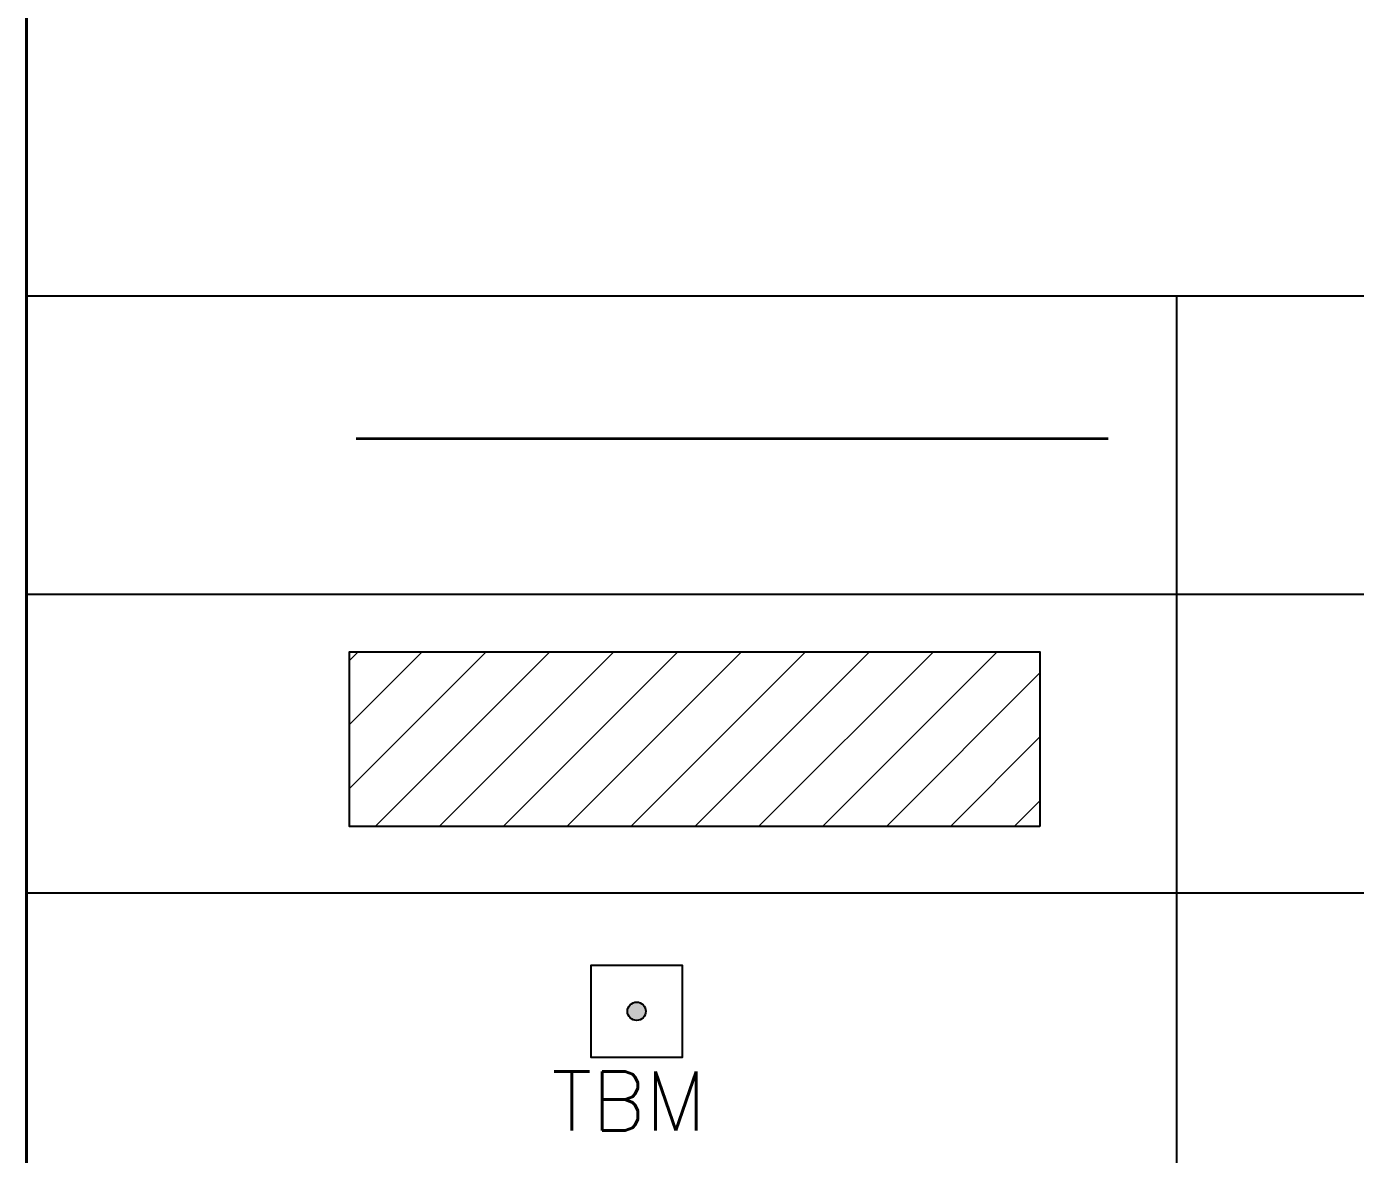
# Model space of a CAD drawing. Header units: millimetres. Extents: x 684983 to 685377, y 990360 to 990509.
# Drawn here: x 684982.76 to 684990.57, y 990371.04 to 990377.67 of the extents above; entities that cross this region are included whole.
import ezdxf

# ---------------------------------------------------------------- set-up
doc = ezdxf.new("R2010")
doc.units = ezdxf.units.MM
doc.layers.add('BDRY', color=1, linetype='Continuous', lineweight=35)
doc.layers.add('HAtch', color=200, linetype='Continuous', lineweight=9)
for name, color, linetype in [('Building', 202, 'Continuous'), ('dim', 7, 'Continuous'), ('hide', 2, 'Continuous'), ('SYMBOLS', 7, 'Continuous'), ('TITLE', 6, 'Continuous')]:
    doc.layers.add(name, color=color, linetype=linetype)
doc.styles.get("Standard").update_dxf_attribs({"font": 'RomanS'})

# ---------------------------------------------------------------- blocks, each defined once
blk = doc.blocks.new('TBM')
blk.add_hatch(color=6).paths.add_polyline_path([(-0.1, 0, 1), (0.1, 0, 1)])
at = {"color": 6}
blk.add_lwpolyline([(-0.5, 0), (-0.5, -0.5), (0.5, -0.5), (0.5, 0.5), (-0.5, 0.5)], close=True, dxfattribs=at)
blk.add_circle((0, 0), 0.1, dxfattribs=at)
blk.add_text('TBM', height=0.6442, dxfattribs=at).set_placement((-0.927, -1.299))

msp = doc.modelspace()

# ---------------------------------------------------------------- hatches: boundary and pattern name
at = {"layer": 'HAtch'}
h = msp.add_hatch(dxfattribs=at)
h.set_pattern_fill('ANSI31', color=256, scale=2.124782, style=0)
h.set_pattern_definition([(45, (677367.86907, 991111.88733), (-0.1878059445, 0.1878059445), [])])
h.paths.add_polyline_path([(684988.7201, 990372.9692), (684988.7201, 990373.9961), (684984.6612, 990373.9961), (684984.6612, 990372.9692)])

# ---------------------------------------------------------------- linework, layer by layer
msp.add_line((684982.7636, 990377.9235), (684982.7636, 990360.2851))
at = {"color": 251, "lineweight": 25}
msp.add_line((684989.5229, 990376.089), (684989.5229, 990360.2851), dxfattribs=at)
at = {"lineweight": 40}
msp.add_lwpolyline([(684982.7636, 990360.2851), (685085.1957, 990360.2851), (685085.1957, 990509.1548), (684982.7636, 990509.1548)], close=True, dxfattribs=at)
at = {"layer": 'BDRY'}
msp.add_line((684984.7004, 990375.2508), (684989.1215, 990375.2508), dxfattribs=at)
at = {"layer": 'Building'}
msp.add_lwpolyline([(684988.7201, 990372.9692), (684984.6612, 990372.9692), (684984.6612, 990373.9961), (684988.7201, 990373.9961)], close=True, dxfattribs=at)
at = {"layer": 'dim', "color": 8}
msp.add_line((685014.9642, 990374.333), (684982.7636, 990374.333), dxfattribs=at)
at = {"layer": 'hide', "color": 8}
msp.add_line((684982.7636, 990376.089), (685014.9642, 990376.089), dxfattribs=at)
at = {"layer": 'TITLE', "color": 8}
msp.add_line((685014.9642, 990372.577), (684982.7636, 990372.577), dxfattribs=at)

# ---------------------------------------------------------------- block references
at = {"layer": 'SYMBOLS', "linetype": 'Continuous', "xscale": 0.5398233599127504, "yscale": 0.5398233599127504, "zscale": 0.5398233599127504}
msp.add_blockref('TBM', (684986.3497, 990371.8818), dxfattribs=at)

doc.saveas('drawing.dxf')
